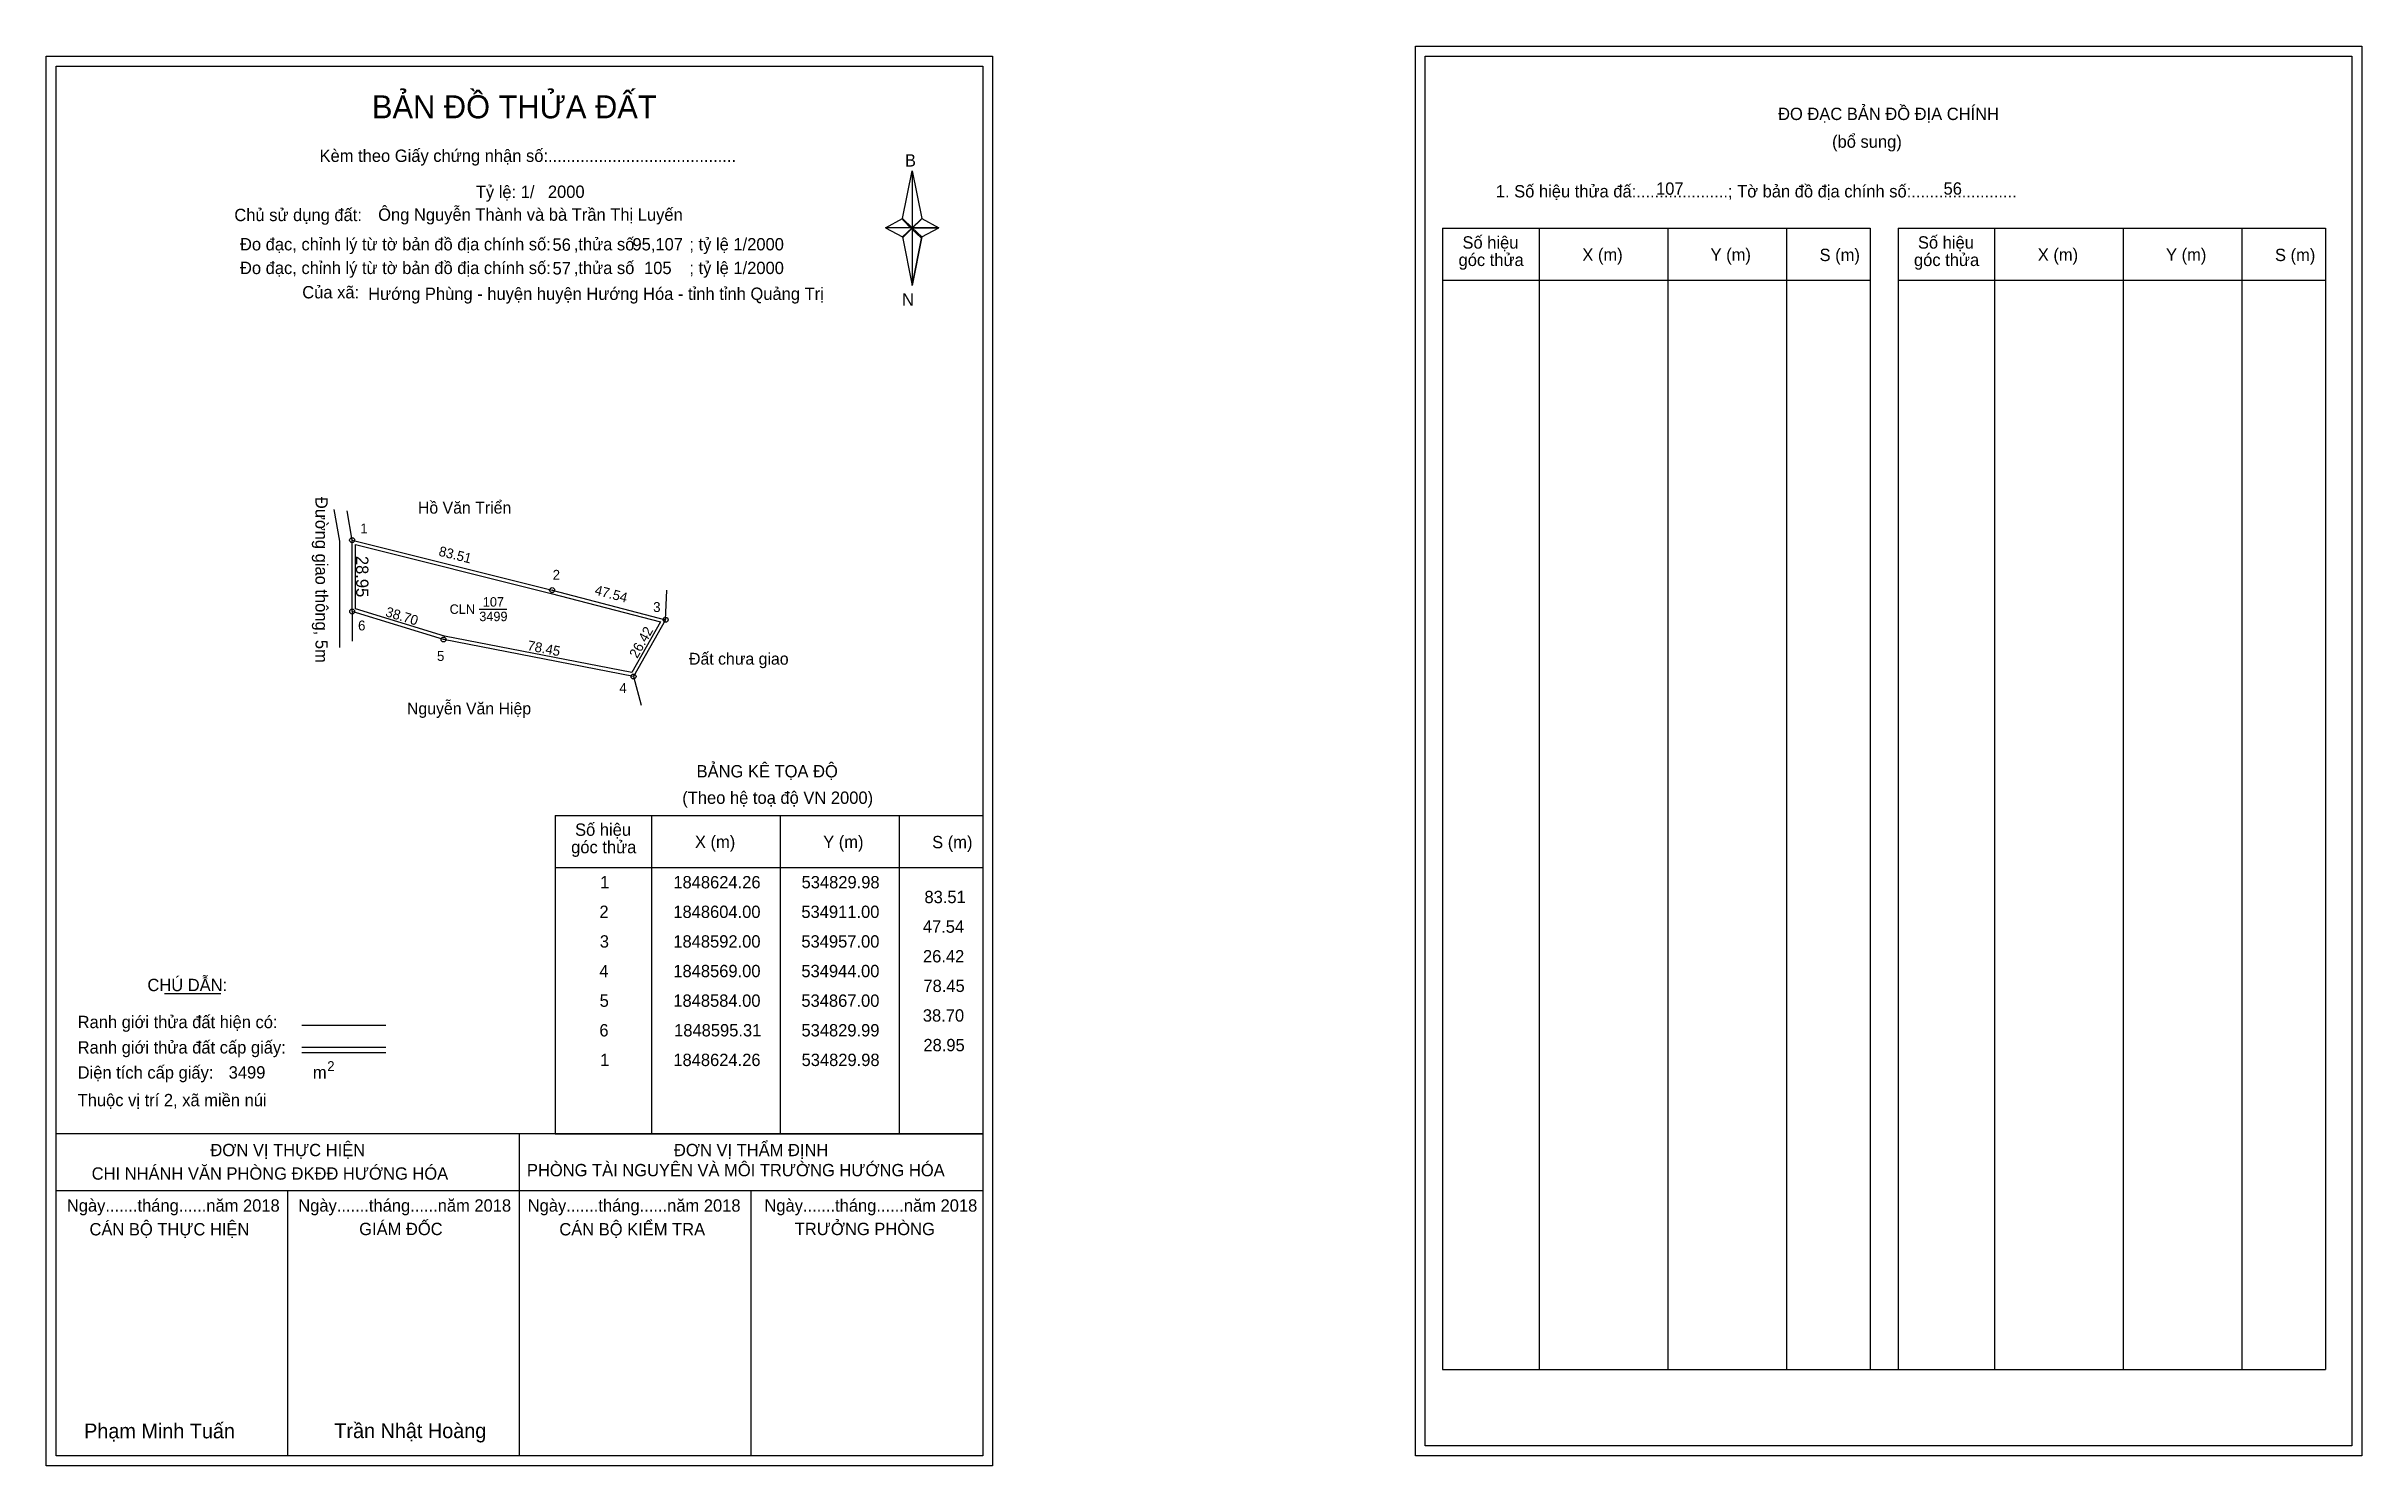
# Model space of a CAD drawing. Extents: x 534706 to 535644, y 1848249 to 1848824.
import ezdxf

# ---------------------------------------------------------------- set-up
doc = ezdxf.new("R2010")
doc.units = 0
for name, color, linetype in [('Level 1', 7, 'Continuous'), ('Level 10', 7, 'Continuous'), ('Level 11', 7, 'Continuous'), ('Level 13', 7, 'Continuous'), ('Level 27', 7, 'Continuous'), ('Level 3', 7, 'Continuous'), ('Level 49', 7, 'Continuous'), ('Level 53', 7, 'Continuous'), ('Level 55', 7, 'Continuous'), ('Level 6', 7, 'Continuous'), ('Level 60', 7, 'Continuous'), ('Level 63', 7, 'Continuous'), ('Level 9', 7, 'Continuous')]:
    doc.layers.add(name, color=color, linetype=linetype)

msp = doc.modelspace()

# ---------------------------------------------------------------- linework, layer by layer
at = {"layer": 'Level 1'}
for p, q in [((534710.08, 1848816.36), (534710.08, 1848816.36)), ((535264.73, 1848820.36), (535264.73, 1848820.36)), ((535052.93, 1848754.59), (535056.86, 1848773.87)), ((535056.86, 1848773.87), (535056.86, 1848750.82)), ((535056.86, 1848773.87), (535060.8, 1848754.59)), ((535046.04, 1848750.82), (535052.93, 1848754.59)), ((535052.93, 1848754.59), (535056.86, 1848750.82)), ((535056.57, 1848750.39), (535052.93, 1848754.15)), ((535056.86, 1848750.82), (535052.93, 1848747.14)), ((535056.57, 1848750.39), (535052.93, 1848746.7)), ((535052.93, 1848746.7), (535056.57, 1848750.39)), ((535060.5, 1848754.15), (535056.57, 1848750.39)), ((535056.57, 1848750.39), (535060.5, 1848754.15)), ((535060.5, 1848746.7), (535056.57, 1848750.39)), ((535060.8, 1848754.59), (535056.86, 1848750.82)), ((535056.86, 1848750.82), (535056.86, 1848727.42)), ((535056.86, 1848750.82), (535067.68, 1848750.82)), ((535056.86, 1848750.82), (535060.8, 1848747.14)), ((535060.8, 1848747.14), (535067.68, 1848750.82)), ((535271.79, 1848750.65), (535445, 1848750.65)), ((535310.97, 1848288.12), (535310.97, 1848750.65)), ((535363.12, 1848288.12), (535363.12, 1848750.65)), ((535411.06, 1848750.65), (535411.06, 1848288.12)), ((535445, 1848750.65), (535445, 1848288.12)), ((535456.31, 1848750.65), (535629.51, 1848750.65)), ((535495.49, 1848288.12), (535495.49, 1848750.65)), ((535547.63, 1848288.12), (535547.63, 1848750.65)), ((535595.58, 1848750.65), (535595.58, 1848288.12)), ((535629.51, 1848750.65), (535629.51, 1848288.12)), ((535052.93, 1848747.14), (535056.86, 1848727.42)), ((535060.8, 1848747.14), (535056.86, 1848727.42)), ((535271.79, 1848729.59), (535445, 1848729.59)), ((535456.31, 1848729.59), (535629.51, 1848729.59)), ((534912.27, 1848512.7), (535085.47, 1848512.7)), ((534951.45, 1848383.65), (534951.45, 1848512.7)), ((535003.59, 1848383.65), (535003.59, 1848512.7)), ((535051.54, 1848512.7), (535051.54, 1848383.65)), ((534912.27, 1848491.65), (535085.47, 1848491.65)), ((534753.92, 1848440.49), (534776.72, 1848440.49)), ((534809.65, 1848427.68), (534843.67, 1848427.68)), ((534809.65, 1848418.78), (534843.67, 1848418.78)), ((534809.65, 1848416.59), (534843.67, 1848416.59)), ((534923.74, 1848383.65), (534710.08, 1848383.65)), ((535085.47, 1848383.65), (534875.79, 1848383.65)), ((534897.78, 1848253.21), (534897.78, 1848383.65)), ((534912.27, 1848383.65), (535085.47, 1848383.65)), ((535085.48, 1848360.55), (534710.08, 1848360.55)), ((534803.93, 1848253.21), (534803.93, 1848360.55)), ((534991.63, 1848253.21), (534991.63, 1848360.55)), ((535271.79, 1848288.12), (535629.51, 1848288.12)), ((535085.47, 1848253.21), (535085.47, 1848253.21)), ((535640.13, 1848257.21), (535640.13, 1848257.21))]:
    msp.add_line(p, q, dxfattribs=at)
for points in [[(535052.93, 1848754.59), (535056.86, 1848773.87), (535056.86, 1848750.82)], [(535046.04, 1848750.82), (535052.93, 1848747.14), (535056.86, 1848750.82)], [(535056.86, 1848750.82), (535060.8, 1848754.59), (535067.68, 1848750.82)], [(535056.86, 1848750.82), (535056.86, 1848727.42), (535060.8, 1848747.14)]]:
    msp.add_lwpolyline(points, close=True, dxfattribs=at)
at = {"layer": 'Level 10'}
msp.add_line((534829.98, 1848624.26), (534911, 1848604), dxfattribs=at)
for points in [[(534957, 1848592), (534944, 1848569), (534867, 1848584), (534829.99, 1848595.31), (534829.98, 1848624.26), (534911, 1848604)], [(534954.89, 1848591.1), (534943.28, 1848570.57), (534867.34, 1848585.36), (534831.39, 1848596.35), (534831.38, 1848622.47), (534910.65, 1848602.64)]]:
    msp.add_lwpolyline(points, close=True, dxfattribs=at)
at = {"layer": 'Level 11'}
for centre in [(534829.98, 1848624.26), (534911, 1848604), (534829.99, 1848595.31), (534957, 1848592), (534957, 1848592), (534867, 1848584), (534944, 1848569)]:
    msp.add_circle(centre, 1, dxfattribs=at)
at = {"layer": 'Level 27'}
for p, q in [((534829.98, 1848624.26), (534827.91, 1848636.08)), ((534957, 1848592), (534957.46, 1848603.99)), ((534829.99, 1848595.31), (534829.97, 1848583.31)), ((534944, 1848569), (534947.03, 1848557.39))]:
    msp.add_line(p, q, dxfattribs=at)
at = {"layer": 'Level 3'}
for p, q in [((535271.79, 1848750.65), (535271.79, 1848288.12)), ((535456.31, 1848750.65), (535456.31, 1848288.12)), ((534912.27, 1848512.7), (534912.27, 1848383.65))]:
    msp.add_line(p, q, dxfattribs=at)
at = {"layer": 'Level 6'}
for p, q in [((534824.98, 1848623.82), (534822.72, 1848636.7)), ((534824.99, 1848597.97), (534824.98, 1848623.82)), ((534824.97, 1848580.73), (534824.99, 1848597.97))]:
    msp.add_line(p, q, dxfattribs=at)
at = {"layer": 'Level 63'}
for points in [[(535260.73, 1848824.36), (535644.13, 1848824.36), (535644.13, 1848253.21), (535260.73, 1848253.21)], [(534706.08, 1848820.36), (535089.48, 1848820.36), (535089.48, 1848249.21), (534706.08, 1848249.21)], [(534710.08, 1848816.36), (535085.48, 1848816.36), (535085.48, 1848253.21), (534710.08, 1848253.21)], [(535264.73, 1848820.36), (535640.13, 1848820.36), (535640.13, 1848257.21), (535264.73, 1848257.21)]]:
    msp.add_lwpolyline(points, close=True, dxfattribs=at)
at = {"layer": 'Level 9'}
msp.add_line((534881.5, 1848596.29), (534892.61, 1848596.29), dxfattribs=at)

# ---------------------------------------------------------------- texts
at = {"layer": 'Level 1'}
for s, height, p in [('BẢN ĐỒ THỬA ĐẤT', 9.3313, (534838.01, 1848795.17)), ('ĐO ĐẠC BẢN ĐỒ ĐỊA CHÍNH', 5, (535407.68, 1848794.48)), ('(bổ sung)', 5, (535429.56, 1848783.24)), ('Kèm theo Giấy chứng nhận số:.........................................', 5, (534816.78, 1848777.51)), ('B', 5, (535053.95, 1848775.63)), ('1. Số hiệu thửa đấ:....................; Tờ bản đồ địa chính số:.......................', 5, (535293.34, 1848763.12)), ('Chủ sử dụng đất:', 5, (534782.26, 1848753.52)), ('Số hiệu', 5, (535279.82, 1848742.38)), ('Số hiệu', 5, (535464.34, 1848742.38)), ('Đo đạc, chỉnh lý từ tờ bản đồ địa chính số:     ,thửa số            ; tỷ lệ 1/2000', 5, (534784.55, 1848741.66)), ('góc thửa', 5, (535278.24, 1848735.32)), ('X (m)', 5, (535328.39, 1848737.43)), ('Y (m)', 5, (535380.34, 1848737.43)), ('S (m)', 5, (535424.5, 1848737.33)), ('góc thửa', 5, (535462.75, 1848735.32)), ('X (m)', 5, (535512.9, 1848737.43)), ('Y (m)', 5, (535564.86, 1848737.43)), ('S (m)', 5, (535609.01, 1848737.33)), ('Đo đạc, chỉnh lý từ tờ bản đồ địa chính số:     ,thửa số            ; tỷ lệ 1/2000', 5, (534784.55, 1848732.07)), ('Của xã:', 5, (534809.78, 1848722.21)), ('N', 5, (535052.75, 1848719.29)), ('BẢNG KÊ TỌA ĐỘ', 5, (534969.54, 1848528.11)), ('(Theo hệ toạ độ VN 2000)', 5, (534963.73, 1848517.39)), ('Số hiệu', 5, (534920.3, 1848504.44)), ('X (m)', 5, (534968.86, 1848499.49)), ('Y (m)', 5, (535020.82, 1848499.49)), ('S (m)', 5, (535064.97, 1848499.39)), ('góc thửa', 5, (534918.72, 1848497.38)), ('CHÚ DẪN:', 5, (534747.04, 1848441.5)), ('Ranh giới thửa đất hiện có:', 5, (534718.78, 1848426.5)), ('Ranh giới thửa đất cấp giấy:', 5, (534718.78, 1848416.22)), ('Diện tích cấp giấy:', 5, (534718.78, 1848406.06)), ('2', 4, (534819.88, 1848409.12)), ('m', 5, (534814.09, 1848406.1)), ('Thuộc vị trí 2, xã miền núi', 5, (534718.78, 1848394.86)), ('ĐƠN VỊ THỰC HIỆN', 5, (534772.55, 1848374.62)), ('PHÒNG TÀI NGUYÊN VÀ MÔI TRƯỜNG HƯỚNG HÓA', 5, (534900.8, 1848366.48)), ('ĐƠN VỊ THẨM ĐỊNH', 5, (534960.35, 1848374.62)), ('CHI NHÁNH VĂN PHÒNG ĐKĐĐ HƯỚNG HÓA', 5, (534724.46, 1848365.1)), ('Ngày.......tháng......năm 2018', 5, (534714.41, 1848352.15)), ('Ngày.......tháng......năm 2018', 5, (534808.16, 1848352.15)), ('Ngày.......tháng......năm 2018', 5, (534901.11, 1848352.15)), ('Ngày.......tháng......năm 2018', 5, (534997.02, 1848352.15)), ('CÁN BỘ THỰC HIỆN', 5, (534723.58, 1848342.52)), ('GIÁM ĐỐC', 5, (534832.84, 1848342.64)), ('CÁN BỘ KIỂM TRA', 5, (534913.92, 1848342.52)), ('TRƯỞNG PHÒNG', 5, (535009.3, 1848342.64)), ('Phạm Minh Tuấn', 6, (534721.4, 1848260.29)), ('Trần Nhật Hoàng', 6, (534822.78, 1848260.39))]:
    msp.add_text(s, height=height, dxfattribs=at).set_placement(p)
at = {"layer": 'Level 11'}
msp.add_text('Tỷ lệ: 1/', height=5, dxfattribs=at).set_placement((534880.09, 1848762.88))
at = {"layer": 'Level 13'}
for s, p in [('CLN', (534869.48, 1848594.37)), ('107', (534882.93, 1848597.31)), ('3499', (534881.5, 1848591.42))]:
    msp.add_text(s, height=3.84, dxfattribs=at).set_placement(p)
at = {"layer": 'Level 49'}
for s, height, rotation, p in [('Đường giao thông, 5m', 5, 270.01979, (534815.11, 1848641.77)), ('28.95', 5, 270.01979, (534831.58, 1848617.85)), ('83.51', 4, 345.96043, (534864.78, 1848618.01)), ('47.54', 4, 345.37913, (534927.96, 1848602.26)), ('38.70', 4, 343.00721, (534843.18, 1848593.51)), ('26.42', 4, 60.52411, (534945.49, 1848576.08)), ('78.45', 4, 348.97654, (534900.75, 1848579.72))]:
    msp.add_text(s, height=height, rotation=rotation, dxfattribs=at).set_placement(p)
at = {"layer": 'Level 53'}
for s, p in [('1', (534930.47, 1848483.15)), ('1848624.26', (534960.12, 1848483.15)), ('534829.98', (535012.07, 1848483.15)), ('2', (534930.17, 1848471.15)), ('1848604.00', (534960.11, 1848471.15)), ('534911.00', (535011.99, 1848471.15)), ('83.51', (535061.85, 1848477.15)), ('47.54', (535061.19, 1848465.15)), ('3', (534930.32, 1848459.15)), ('1848592.00', (534960.11, 1848459.15)), ('534957.00', (535011.99, 1848459.15)), ('26.42', (535061.25, 1848453.15)), ('4', (534930.14, 1848447.15)), ('1848569.00', (534960.11, 1848447.15)), ('534944.00', (535011.99, 1848447.15)), ('5', (534930.26, 1848435.15)), ('1848584.00', (534960.11, 1848435.15)), ('534867.00', (535011.99, 1848435.15)), ('78.45', (535061.43, 1848441.15)), ('38.70', (535061.2, 1848429.15)), ('6', (534930.15, 1848423.15)), ('1848595.31', (534960.43, 1848423.15)), ('534829.99', (535012.02, 1848423.15)), ('28.95', (535061.43, 1848417.15)), ('1', (534930.47, 1848411.15)), ('1848624.26', (534960.12, 1848411.15)), ('534829.98', (535012.07, 1848411.15))]:
    msp.add_text(s, height=5, dxfattribs=at).set_placement(p)
at = {"layer": 'Level 55'}
for s, height, p in [('1', 0.8, (534829.76, 1848624.26)), ('95', 0.22, (534829.83, 1848624.04)), ('95', 0.22, (534829.83, 1848624.04)), ('0', 0.22, (534829.9, 1848624.04)), ('0', 0.22, (534829.9, 1848624.04)), ('2', 0.8, (534910.73, 1848604)), ('95', 0.22, (534910.85, 1848603.78)), ('95', 0.22, (534910.85, 1848603.78)), ('6', 0.8, (534829.72, 1848595.31)), ('264', 0.22, (534829.75, 1848595.09)), ('0', 0.22, (534829.91, 1848595.09)), ('0', 0.22, (534829.91, 1848595.09)), ('3', 0.8, (534956.75, 1848592)), ('95', 0.22, (534956.85, 1848591.78)), ('95', 0.22, (534956.85, 1848591.78)), ('0', 0.22, (534956.92, 1848591.78)), ('264', 0.22, (534866.76, 1848583.78)), ('5', 0.8, (534866.74, 1848584)), ('4', 0.8, (534943.72, 1848569)), ('264', 0.22, (534943.76, 1848568.78)), ('0', 0.22, (534943.92, 1848568.78))]:
    msp.add_text(s, height=height, dxfattribs=at).set_placement(p)
at = {"layer": 'Level 6'}
for s, p in [('2000', (534909.29, 1848762.92)), ('107', (535358.24, 1848764.2)), ('56', (535474.73, 1848764.24)), ('Ông Nguyễn Thành và bà Trần Thị Luyến', (534840.53, 1848753.66)), ('56', (534911.15, 1848741.48)), ('95,107', (534943.56, 1848741.64)), ('57', (534911.17, 1848731.89)), ('105', (534948.25, 1848732.05)), (' Hướng Phùng - huyện huyện Hướng Hóa - tỉnh tỉnh Quảng Trị', (534834.62, 1848721.59)), ('3499', (534779.96, 1848406.07))]:
    msp.add_text(s, height=5, dxfattribs=at).set_placement(p)
at = {"layer": 'Level 60'}
for s, p in [('Hồ Văn Triển', (534856.64, 1848635.01)), ('Đất chưa giao', (534966.47, 1848573.79)), ('Nguyễn Văn Hiệp', (534852.19, 1848553.65))]:
    msp.add_text(s, height=4.8, dxfattribs=at).set_placement(p)
at = {"layer": 'Level 9'}
for s, p in [('1', (534833.27, 1848626.98)), ('2', (534911.23, 1848608.2)), ('3', (534951.95, 1848595.14)), ('6', (534832.39, 1848587.66)), ('5', (534864.36, 1848575.29)), ('4', (534938.24, 1848562.33))]:
    msp.add_text(s, height=4, dxfattribs=at).set_placement(p)

doc.saveas('drawing.dxf')
